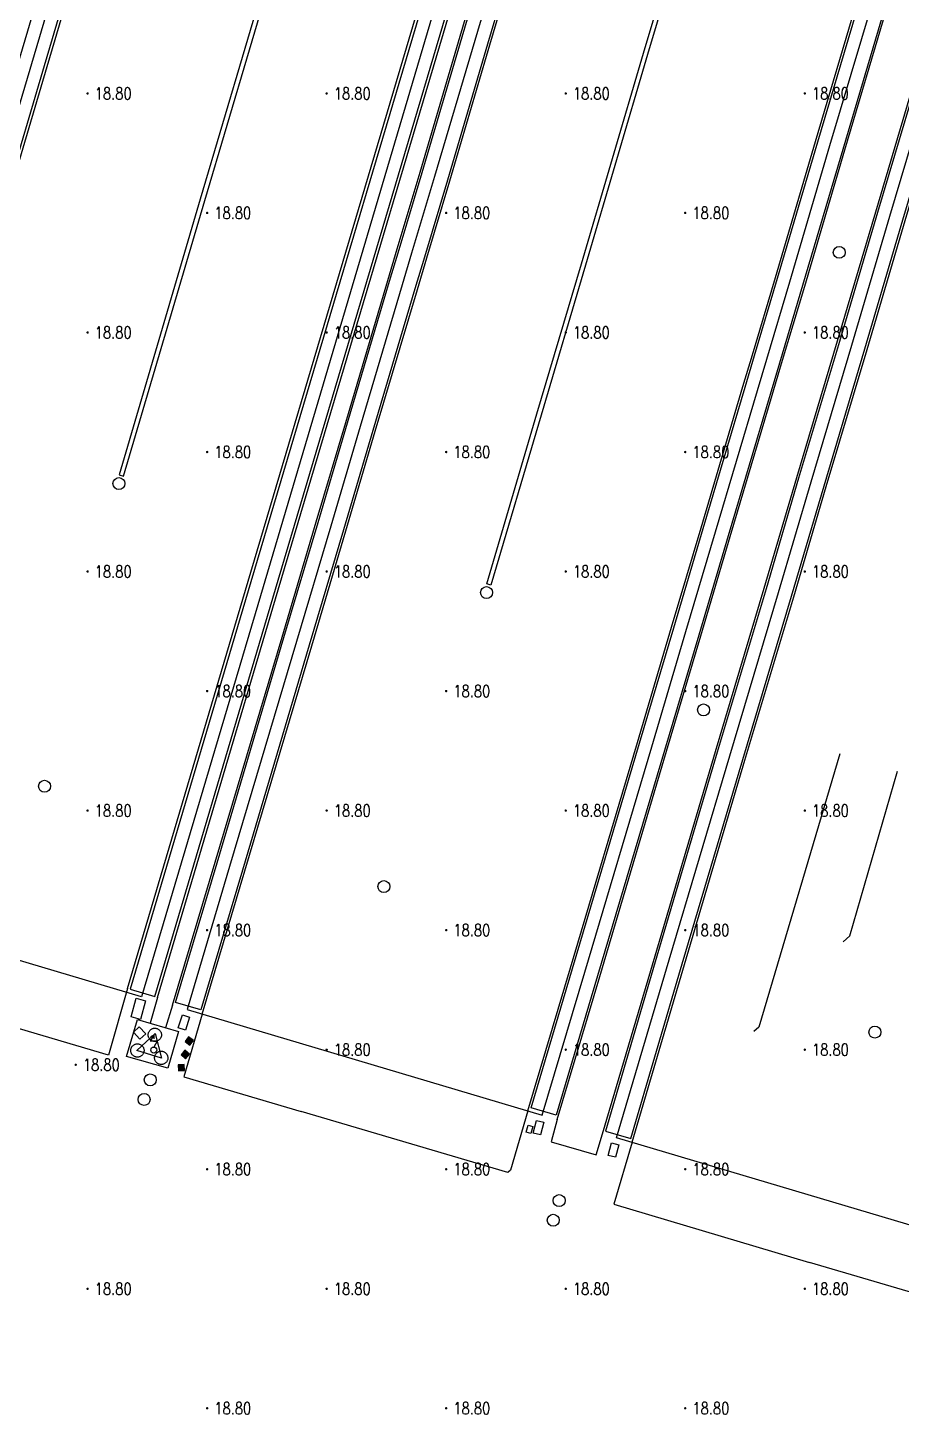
# Model space of a CAD drawing. Extents: x 404846 to 408477, y 3390929 to 3392894.
# Drawn here: x 406546.3 to 406619.4, y 3391563.9 to 3391679.9 of the extents above; entities that cross this region are included whole.
import ezdxf
from ezdxf.enums import TextEntityAlignment as Align

# ---------------------------------------------------------------- set-up
doc = ezdxf.new("R2010")
doc.units = 0
doc.header["$LTSCALE"] = 0.5
doc.layers.get('0').update_dxf_attribs({"linetype": 'CONTINUOUS'})
for name, color, linetype in [('3221', 6, 'CONTINUOUS'), ('DLDW', 11, 'CONTINUOUS'), ('DMTZ', 3, 'CONTINUOUS'), ('FZTZ', 7, 'CONTINUOUS'), ('GCD', 1, 'CONTINUOUS'), ('GXYZ', 2, 'CONTINUOUS'), ('JMD', 6, 'CONTINUOUS'), ('SXSS', 5, 'CONTINUOUS'), ('ZBTZ', 3, 'CONTINUOUS')]:
    doc.layers.add(name, color=color, linetype=linetype)
doc.styles.add('HZ', font='rs.shx', dxfattribs={"width": 0.8, "bigfont": 'hztxt.shx'})
doc.linetypes.add('10422', pattern='A,0.75,[150,AAA.SHX,S=0.5,R=0,X=0,Y=0.5],1.5,[177,AAA.SHX,S=1,R=0,X=0,Y=0.4],0.75', length=3)
doc.linetypes.add('1161', pattern='A,0,[149,AAA.SHX,S=0.15,R=0,X=0,Y=0],-1.6', length=1.6)

# ---------------------------------------------------------------- blocks, each defined once
blk = doc.blocks.new('GC200')
at = {"linetype": 'Continuous', "const_width": 0.2, "flags": 128}
blk.add_lwpolyline([(-0.1, 0, 1), (0.1, 0, 1)], format="xyb", close=True, dxfattribs=at)
blk = doc.blocks.new('gc188')
blk.add_circle((0, 0), 1)
blk = doc.blocks.new('*U31')
at = {"linetype": 'Continuous'}
for points in [[(0, 0), (0.5, 0.5), (-0.5, 0.5)], [(0, 0), (-0.5, 0.5), (-0.5, -0.5)], [(0, 0), (-0.5, -0.5), (0.5, -0.5)], [(0, 0), (0.5, -0.5), (0.5, 0.5)]]:
    blk.add_solid(points, dxfattribs=at)
blk = doc.blocks.new('gc002')
blk.add_lwpolyline([(-0.5, -0.5), (0.5, -0.5), (0.5, 0.5), (-0.5, 0.5), (-0.5, -0.5)])
at = {"linetype": 'Continuous'}
blk.add_blockref('*U31', (0, 0), dxfattribs=at)
blk = doc.blocks.new('gc132')
at = {"linetype": 'Continuous'}
for points in [[(0, 2.5), (-0.58, 1.5)], [(0, 2.5), (-0.52, 2.2)], [(0, 2.5), (0, 1.9)], [(0.58, 1.5), (-0.58, 1.5)], [(0.58, 1.5), (0, 0.5)]]:
    blk.add_lwpolyline(points, dxfattribs=at)
blk.add_circle((0, 0), 0.5, dxfattribs=at)

msp = doc.modelspace()

# ---------------------------------------------------------------- linework, layer by layer
at = {"layer": '3221', "color": 6}
for points in [[(406645.293, 3391900.624, 18.808), (406637.159, 3391873.145, 18.808), (406626.682, 3391837.784, 19.062), (406615.764, 3391800.951, 19.032), (406606.409, 3391769.444, 18.846), (406600.955, 3391751.015, 18.823), (406593.342, 3391725.339, 18.907), (406565.6, 3391631.59, 19.062), (406555.872, 3391598.808, 18.864), (406526.153, 3391607.627, 18.864), (406535.878, 3391640.397, 19.062), (406556.524, 3391710.171, 18.947)], [(406596.157, 3391720.734, 19.119), (406592.455, 3391708.214, 19.092), (406587.288, 3391690.765, 19.104), (406583.741, 3391678.81, 19.145), (406580.385, 3391667.438, 19.283), (406578.467, 3391661.004, 19.277), (406577.677, 3391658.357, 19.274), (406574.16, 3391646.503, 19.269), (406571.693, 3391638.175, 19.252), (406568.835, 3391628.54, 19.174), (406563.24, 3391609.709, 19.003), (406559.681, 3391597.733, 19.014), (406589.396, 3391588.9, 19.014), (406592.956, 3391600.878, 19.003), (406598.554, 3391619.718, 19.174), (406601.415, 3391629.366, 19.252), (406603.881, 3391637.691, 19.269), (406607.389, 3391649.515, 19.274), (406608.174, 3391652.144, 19.277), (406610.105, 3391658.623, 19.283), (406613.467, 3391670.014, 19.145), (406617.01, 3391681.956, 19.104), (406622.181, 3391699.418, 19.092), (406625.884, 3391711.944, 19.119)], [(406661.93, 3391701.627, 19.036), (406656.447, 3391683.122, 18.884), (406651.91, 3391667.744, 18.89), (406648.203, 3391655.293, 18.916), (406645.008, 3391644.501, 18.911), (406641.603, 3391633.073, 18.958), (406638.878, 3391623.823, 18.885), (406634.796, 3391610.139, 18.796), (406629.745, 3391593.077, 18.72), (406625.326, 3391578.179, 18.658), (406595.606, 3391586.995, 18.658), (406600.022, 3391601.885, 18.72), (406605.081, 3391618.97, 18.796), (406609.157, 3391632.634, 18.885), (406611.88, 3391641.879, 18.958), (406615.291, 3391653.327, 18.911), (406618.485, 3391664.116, 18.916), (406622.188, 3391676.553, 18.89), (406626.719, 3391691.912, 18.884), (406632.207, 3391710.433, 19.036)]]:
    msp.add_polyline3d(points, dxfattribs=at)
at = {"layer": 'DLDW', "linetype": 'Continuous', "elevation": 19.379, "flags": 128}
msp.add_lwpolyline([(406557.536, 3391593.675), (406555.487, 3391594.308), (406557.014, 3391595.734), (406557.536, 3391593.675)], close=True, dxfattribs=at)
at = {"layer": 'DMTZ', "linetype": '10422', "flags": 128}
for points, elevation in [([(406555.545, 3391596.902), (406558.964, 3391595.896), (406558.069, 3391592.836), (406554.61, 3391593.816), (406555.545, 3391596.902)], 19.043), ([(406557.215, 3391596.125), (406557.258, 3391596.103), (406557.299, 3391596.077), (406557.338, 3391596.047), (406557.374, 3391596.015), (406557.407, 3391595.979), (406557.436, 3391595.94), (406557.463, 3391595.899), (406557.485, 3391595.856), (406557.504, 3391595.812), (406557.519, 3391595.765), (406557.529, 3391595.718), (406557.536, 3391595.67), (406557.538, 3391595.621), (406557.536, 3391595.573), (406557.53, 3391595.524), (406557.52, 3391595.477), (406557.505, 3391595.431), (406557.487, 3391595.386), (406557.465, 3391595.342), (406557.439, 3391595.301), (406557.409, 3391595.263), (406557.377, 3391595.227), (406557.341, 3391595.194), (406557.303, 3391595.164), (406557.262, 3391595.138), (406557.219, 3391595.115), (406557.174, 3391595.096), (406557.128, 3391595.081), (406557.08, 3391595.071), (406557.032, 3391595.064), (406556.983, 3391595.062), (406556.935, 3391595.064), (406556.887, 3391595.07), (406556.839, 3391595.08), (406556.793, 3391595.095), (406556.748, 3391595.113), (406556.705, 3391595.135), (406556.663, 3391595.161), (406556.625, 3391595.191), (406556.589, 3391595.223), (406556.556, 3391595.259), (406556.526, 3391595.298), (406556.5, 3391595.338), (406556.477, 3391595.381), (406556.458, 3391595.426), (406556.444, 3391595.473), (406556.433, 3391595.52), (406556.426, 3391595.568), (406556.424, 3391595.617), (406556.426, 3391595.665), (406556.432, 3391595.714), (406556.442, 3391595.761), (406556.457, 3391595.807), (406556.475, 3391595.852), (406556.498, 3391595.896), (406556.524, 3391595.937), (406556.553, 3391595.975), (406556.586, 3391596.011), (406556.621, 3391596.044), (406556.66, 3391596.074), (406556.701, 3391596.1), (406556.744, 3391596.123), (406556.789, 3391596.142), (406556.835, 3391596.157), (406556.882, 3391596.167), (406556.93, 3391596.174), (406556.979, 3391596.176), (406557.028, 3391596.174), (406557.076, 3391596.168), (406557.123, 3391596.158), (406557.17, 3391596.143), (406557.215, 3391596.125)], 19.536), ([(406555.758, 3391594.819), (406555.801, 3391594.797), (406555.842, 3391594.771), (406555.881, 3391594.741), (406555.917, 3391594.709), (406555.95, 3391594.673), (406555.98, 3391594.634), (406556.006, 3391594.594), (406556.029, 3391594.55), (406556.047, 3391594.506), (406556.062, 3391594.459), (406556.073, 3391594.412), (406556.079, 3391594.364), (406556.082, 3391594.315), (406556.08, 3391594.267), (406556.074, 3391594.218), (406556.063, 3391594.171), (406556.049, 3391594.125), (406556.03, 3391594.08), (406556.008, 3391594.036), (406555.982, 3391593.995), (406555.953, 3391593.957), (406555.92, 3391593.921), (406555.884, 3391593.888), (406555.846, 3391593.858), (406555.805, 3391593.832), (406555.762, 3391593.809), (406555.717, 3391593.79), (406555.671, 3391593.775), (406555.624, 3391593.765), (406555.575, 3391593.758), (406555.527, 3391593.756), (406555.478, 3391593.758), (406555.43, 3391593.764), (406555.383, 3391593.774), (406555.336, 3391593.789), (406555.291, 3391593.807), (406555.248, 3391593.829), (406555.207, 3391593.855), (406555.168, 3391593.885), (406555.132, 3391593.917), (406555.099, 3391593.953), (406555.069, 3391593.992), (406555.043, 3391594.032), (406555.021, 3391594.076), (406555.002, 3391594.12), (406554.987, 3391594.167), (406554.976, 3391594.214), (406554.97, 3391594.262), (406554.967, 3391594.311), (406554.969, 3391594.359), (406554.976, 3391594.408), (406554.986, 3391594.455), (406555, 3391594.501), (406555.019, 3391594.546), (406555.041, 3391594.59), (406555.067, 3391594.631), (406555.096, 3391594.669), (406555.129, 3391594.705), (406555.165, 3391594.738), (406555.203, 3391594.768), (406555.244, 3391594.794), (406555.287, 3391594.817), (406555.332, 3391594.836), (406555.378, 3391594.851), (406555.426, 3391594.861), (406555.474, 3391594.868), (406555.522, 3391594.87), (406555.571, 3391594.868), (406555.619, 3391594.862), (406555.667, 3391594.852), (406555.713, 3391594.837), (406555.758, 3391594.819)], 19.564), ([(406557.752, 3391594.2), (406557.795, 3391594.178), (406557.836, 3391594.152), (406557.875, 3391594.122), (406557.911, 3391594.09), (406557.944, 3391594.054), (406557.974, 3391594.015), (406558, 3391593.975), (406558.023, 3391593.932), (406558.041, 3391593.887), (406558.056, 3391593.84), (406558.067, 3391593.793), (406558.073, 3391593.745), (406558.076, 3391593.696), (406558.074, 3391593.648), (406558.068, 3391593.6), (406558.057, 3391593.552), (406558.043, 3391593.506), (406558.025, 3391593.461), (406558.002, 3391593.417), (406557.976, 3391593.376), (406557.947, 3391593.338), (406557.914, 3391593.302), (406557.878, 3391593.269), (406557.84, 3391593.239), (406557.799, 3391593.213), (406557.756, 3391593.19), (406557.711, 3391593.171), (406557.665, 3391593.156), (406557.618, 3391593.146), (406557.569, 3391593.139), (406557.521, 3391593.137), (406557.472, 3391593.139), (406557.424, 3391593.145), (406557.377, 3391593.155), (406557.33, 3391593.17), (406557.285, 3391593.188), (406557.242, 3391593.21), (406557.201, 3391593.236), (406557.162, 3391593.266), (406557.126, 3391593.298), (406557.093, 3391593.334), (406557.064, 3391593.373), (406557.037, 3391593.414), (406557.015, 3391593.457), (406556.996, 3391593.501), (406556.981, 3391593.548), (406556.97, 3391593.595), (406556.964, 3391593.643), (406556.961, 3391593.692), (406556.963, 3391593.74), (406556.97, 3391593.789), (406556.98, 3391593.836), (406556.994, 3391593.882), (406557.013, 3391593.927), (406557.035, 3391593.971), (406557.061, 3391594.012), (406557.09, 3391594.05), (406557.123, 3391594.086), (406557.159, 3391594.119), (406557.197, 3391594.149), (406557.238, 3391594.175), (406557.281, 3391594.198), (406557.326, 3391594.217), (406557.372, 3391594.232), (406557.42, 3391594.242), (406557.468, 3391594.249), (406557.516, 3391594.251), (406557.565, 3391594.249), (406557.613, 3391594.243), (406557.661, 3391594.233), (406557.707, 3391594.218), (406557.752, 3391594.2)], 19.557)]:
    msp.add_lwpolyline(points, close=True, dxfattribs=dict(at, elevation=elevation))
at = {"layer": 'FZTZ', "linetype": 'Continuous', "flags": 128}
for points, elevation in [([(406614.285, 3391619.13), (406607.523, 3391596.253), (406607.104, 3391595.898)], 19.693), ([(406614.559, 3391603.389), (406615.114, 3391603.912), (406619.106, 3391617.684)], 19.775)]:
    msp.add_lwpolyline(points, dxfattribs=dict(at, elevation=elevation))
for points, elevation in [([(406558.939, 3391596.196), (406559.287, 3391597.29), (406559.896, 3391597.096), (406559.548, 3391596.002), (406558.939, 3391596.196)], 19.689), ([(406555.736, 3391595.254), (406555.198, 3391595.839), (406555.681, 3391596.282), (406556.218, 3391595.697), (406555.736, 3391595.254)], 21.11), ([(406588.632, 3391587.405), (406588.909, 3391588.464), (406589.513, 3391588.306), (406589.236, 3391587.247), (406588.632, 3391587.405)], 19.701), ([(406588.04, 3391587.474), (406588.204, 3391588.067), (406588.597, 3391587.958), (406588.433, 3391587.365), (406588.04, 3391587.474)], 20.296), ([(406594.918, 3391585.532), (406595.196, 3391586.591), (406595.8, 3391586.432), (406595.523, 3391585.374), (406594.918, 3391585.532)], 19.721)]:
    msp.add_lwpolyline(points, close=True, dxfattribs=dict(at, elevation=elevation))
at = {"layer": 'SXSS', "linetype": 'Continuous', "flags": 128}
for points, elevation in [([(406580.708, 3391732.713), (406575.724, 3391715.988), (406560.786, 3391665.545), (406553.987, 3391642.465), (406554.363, 3391642.355), (406561.162, 3391665.434), (406576.1, 3391715.877), (406581.083, 3391732.601)], 18.761), ([(406611.689, 3391722.948), (406608.555, 3391712.386), (406603.604, 3391695.764), (406598.211, 3391677.638), (406593.019, 3391660.022), (406589.296, 3391647.464), (406585.1, 3391633.245), (406584.758, 3391633.346), (406588.954, 3391647.565), (406592.677, 3391660.123), (406597.869, 3391677.739), (406603.262, 3391695.866), (406608.213, 3391712.488), (406611.347, 3391723.049)], 18.967)]:
    msp.add_lwpolyline(points, dxfattribs=dict(at, elevation=elevation))
at = {"layer": 'ZBTZ', "linetype": '1161', "flags": 128}
for points, elevation in [([(406563.349, 3391736.999), (406561.248, 3391730.011), (406545.654, 3391677.328), (406534.085, 3391638.2), (406525.205, 3391608.262), (406527.311, 3391607.637), (406536.192, 3391637.576), (406547.761, 3391676.705), (406563.353, 3391729.383), (406565.453, 3391736.366)], 18.927), ([(406527.526, 3391607.574), (406536.407, 3391637.512), (406547.976, 3391676.641), (406563.568, 3391729.319), (406565.668, 3391736.302)], 18.927), ([(406554.708, 3391599.495), (406564.8, 3391633.581), (406583.571, 3391696.811), (406594.505, 3391733.822)], 18.907), ([(406594.727, 3391733.757), (406583.793, 3391696.745), (406565.022, 3391633.515), (406554.93, 3391599.43), (406556.973, 3391598.825), (406567.065, 3391632.909), (406585.836, 3391696.14), (406596.771, 3391733.153)], 18.907), ([(406557.197, 3391598.758), (406567.289, 3391632.843), (406586.061, 3391696.073), (406596.995, 3391733.087)], 18.907), ([(406558.469, 3391598.093), (406562.029, 3391610.069), (406567.624, 3391628.899), (406570.481, 3391638.535), (406572.948, 3391646.862), (406576.465, 3391658.717), (406577.256, 3391661.365), (406579.173, 3391667.798), (406582.529, 3391679.169), (406586.076, 3391691.124), (406591.243, 3391708.573), (406594.945, 3391721.092)], 19.167), ([(406597.226, 3391720.418), (406593.524, 3391707.898), (406588.357, 3391690.448), (406584.811, 3391678.494), (406581.454, 3391667.121), (406579.535, 3391660.685), (406578.746, 3391658.039), (406575.229, 3391646.186), (406572.762, 3391637.858), (406569.904, 3391628.222), (406564.309, 3391609.392), (406560.834, 3391597.7), (406558.717, 3391598.329), (406562.192, 3391610.021), (406567.787, 3391628.851), (406570.644, 3391638.486), (406573.111, 3391646.814), (406576.628, 3391658.669), (406577.419, 3391661.316), (406579.336, 3391667.749), (406582.693, 3391679.121), (406586.239, 3391691.076), (406591.406, 3391708.525), (406595.108, 3391721.044)], 19.167), ([(406560.95, 3391597.356), (406564.51, 3391609.332), (406570.105, 3391628.163), (406572.962, 3391637.799), (406575.429, 3391646.127), (406578.946, 3391657.979), (406579.736, 3391660.625), (406581.654, 3391667.062), (406585.011, 3391678.435), (406588.557, 3391690.389), (406593.725, 3391707.839), (406597.427, 3391720.358)], 19.167), ([(406588.194, 3391589.257), (406591.755, 3391601.235), (406597.352, 3391620.075), (406600.213, 3391629.722), (406602.679, 3391638.048), (406606.188, 3391649.873), (406606.973, 3391652.502), (406608.903, 3391658.979), (406612.265, 3391670.37), (406615.808, 3391682.312), (406620.979, 3391699.774), (406624.683, 3391712.299)], 19.167), ([(406626.955, 3391711.627), (406623.252, 3391699.101), (406618.08, 3391681.639), (406614.538, 3391669.697), (406611.175, 3391658.305), (406609.244, 3391651.825), (406608.459, 3391649.197), (406604.952, 3391637.374), (406602.485, 3391629.048), (406599.624, 3391619.401), (406594.026, 3391600.56), (406590.562, 3391588.904), (406588.473, 3391589.525), (406591.937, 3391601.181), (406597.535, 3391620.021), (406600.396, 3391629.668), (406602.862, 3391637.993), (406606.371, 3391649.818), (406607.155, 3391652.448), (406609.086, 3391658.925), (406612.448, 3391670.316), (406615.991, 3391682.258), (406621.162, 3391699.72), (406624.865, 3391712.245)], 19.167), ([(406590.64, 3391588.53), (406594.2, 3391600.509), (406599.798, 3391619.349), (406602.659, 3391628.997), (406605.126, 3391637.322), (406608.633, 3391649.145), (406609.418, 3391651.773), (406611.349, 3391658.254), (406614.712, 3391669.646), (406618.254, 3391681.587), (406623.426, 3391699.05), (406627.129, 3391711.576)], 19.167), ([(406594.439, 3391587.333), (406598.827, 3391602.239), (406603.885, 3391619.326), (406607.961, 3391632.989), (406610.685, 3391642.234), (406614.096, 3391653.682), (406617.29, 3391664.471), (406620.992, 3391676.907), (406625.523, 3391692.265), (406631.011, 3391710.788)], 18.867), ([(406631.165, 3391710.742), (406625.677, 3391692.22), (406621.146, 3391676.861), (406617.443, 3391664.425), (406614.25, 3391653.637), (406610.838, 3391642.188), (406608.115, 3391632.943), (406604.039, 3391619.28), (406598.98, 3391602.194), (406594.696, 3391587.566), (406596.803, 3391586.949), (406601.109, 3391601.563), (406606.168, 3391618.647), (406610.244, 3391632.312), (406612.967, 3391641.557), (406616.378, 3391653.004), (406619.572, 3391663.793), (406623.275, 3391676.23), (406627.807, 3391691.59), (406633.294, 3391710.111)], 18.867), ([(406596.912, 3391586.638), (406601.295, 3391601.508), (406606.354, 3391618.592), (406610.43, 3391632.257), (406613.153, 3391641.502), (406616.564, 3391652.949), (406619.758, 3391663.738), (406623.461, 3391676.175), (406627.993, 3391691.535), (406633.48, 3391710.056)], 18.869), ([(406554.708, 3391599.495), (406553.102, 3391593.911), (406525.751, 3391602.011), (406527.526, 3391607.574)], 18.804), ([(406557.197, 3391598.758), (406556.58, 3391596.597)], 18.819), ([(406558.469, 3391598.093), (406557.882, 3391596.214)], 18.871), ([(406560.95, 3391597.356), (406559.416, 3391592.095), (406569.22, 3391589.214)], 18.868), ([(406588.194, 3391589.257), (406586.742, 3391584.29), (406586.511, 3391584.107), (406569.22, 3391589.214)], 18.962), ([(406590.64, 3391588.53), (406590.137, 3391586.678), (406593.893, 3391585.574), (406594.439, 3391587.333)], 18.904), ([(406596.912, 3391586.638), (406595.375, 3391581.442), (406611.741, 3391576.579)], 18.765), ([(406624.103, 3391578.542), (406622.565, 3391573.39), (406611.741, 3391576.579)], 18.676)]:
    msp.add_lwpolyline(points, dxfattribs=dict(at, elevation=elevation))
at = {"layer": 'ZBTZ', "linetype": '1161', "elevation": 18.841, "flags": 128}
msp.add_lwpolyline([(406555.785, 3391596.908), (406555.001, 3391597.12), (406555.425, 3391598.692), (406556.21, 3391598.479), (406555.785, 3391596.908)], close=True, dxfattribs=at)

# ---------------------------------------------------------------- block references
at = {"layer": 'DLDW', "linetype": 'Continuous', "xscale": 0.5, "yscale": 0.5}
msp.add_blockref('gc132', (406556.893, 3391594.348), dxfattribs=at)
at = {"layer": 'GCD', "linetype": 'Continuous'}
ref = msp.add_blockref('GC200', (406551.358, 3391674.379, 18.8), dxfattribs=dict(at, xscale=0.5, yscale=0.5, zscale=0.5))
ref.add_attrib('height', '18.80', dxfattribs={"linetype": 'Continuous', "height": 1, "style": 'HZ', "width": 0.8}).set_placement((406551.958, 3391674.379, 18.8), align=Align.MIDDLE_LEFT)
ref = msp.add_blockref('GC200', (406571.358, 3391674.379, 18.8), dxfattribs=dict(at, xscale=0.5, yscale=0.5, zscale=0.5))
ref.add_attrib('height', '18.80', dxfattribs={"linetype": 'Continuous', "height": 1, "style": 'HZ', "width": 0.8}).set_placement((406571.958, 3391674.379, 18.8), align=Align.MIDDLE_LEFT)
ref = msp.add_blockref('GC200', (406591.358, 3391674.379, 18.8), dxfattribs=dict(at, xscale=0.5, yscale=0.5, zscale=0.5))
ref.add_attrib('height', '18.80', dxfattribs={"linetype": 'Continuous', "height": 1, "style": 'HZ', "width": 0.8}).set_placement((406591.958, 3391674.379, 18.8), align=Align.MIDDLE_LEFT)
ref = msp.add_blockref('GC200', (406611.358, 3391674.379, 18.8), dxfattribs=dict(at, xscale=0.5, yscale=0.5, zscale=0.5))
ref.add_attrib('height', '18.80', dxfattribs={"linetype": 'Continuous', "height": 1, "style": 'HZ', "width": 0.8}).set_placement((406611.958, 3391674.379, 18.8), align=Align.MIDDLE_LEFT)
ref = msp.add_blockref('GC200', (406561.358, 3391664.379, 18.8), dxfattribs=dict(at, xscale=0.5, yscale=0.5, zscale=0.5))
ref.add_attrib('height', '18.80', dxfattribs={"linetype": 'Continuous', "height": 1, "style": 'HZ', "width": 0.8}).set_placement((406561.958, 3391664.379, 18.8), align=Align.MIDDLE_LEFT)
ref = msp.add_blockref('GC200', (406581.358, 3391664.379, 18.8), dxfattribs=dict(at, xscale=0.5, yscale=0.5, zscale=0.5))
ref.add_attrib('height', '18.80', dxfattribs={"linetype": 'Continuous', "height": 1, "style": 'HZ', "width": 0.8}).set_placement((406581.958, 3391664.379, 18.8), align=Align.MIDDLE_LEFT)
ref = msp.add_blockref('GC200', (406601.358, 3391664.379, 18.8), dxfattribs=dict(at, xscale=0.5, yscale=0.5, zscale=0.5))
ref.add_attrib('height', '18.80', dxfattribs={"linetype": 'Continuous', "height": 1, "style": 'HZ', "width": 0.8}).set_placement((406601.958, 3391664.379, 18.8), align=Align.MIDDLE_LEFT)
ref = msp.add_blockref('GC200', (406551.358, 3391654.379, 18.8), dxfattribs=dict(at, xscale=0.5, yscale=0.5, zscale=0.5))
ref.add_attrib('height', '18.80', dxfattribs={"linetype": 'Continuous', "height": 1, "style": 'HZ', "width": 0.8}).set_placement((406551.958, 3391654.379, 18.8), align=Align.MIDDLE_LEFT)
ref = msp.add_blockref('GC200', (406571.358, 3391654.379, 18.8), dxfattribs=dict(at, xscale=0.5, yscale=0.5, zscale=0.5))
ref.add_attrib('height', '18.80', dxfattribs={"linetype": 'Continuous', "height": 1, "style": 'HZ', "width": 0.8}).set_placement((406571.958, 3391654.379, 18.8), align=Align.MIDDLE_LEFT)
ref = msp.add_blockref('GC200', (406591.358, 3391654.379, 18.8), dxfattribs=dict(at, xscale=0.5, yscale=0.5, zscale=0.5))
ref.add_attrib('height', '18.80', dxfattribs={"linetype": 'Continuous', "height": 1, "style": 'HZ', "width": 0.8}).set_placement((406591.958, 3391654.379, 18.8), align=Align.MIDDLE_LEFT)
ref = msp.add_blockref('GC200', (406611.358, 3391654.379, 18.8), dxfattribs=dict(at, xscale=0.5, yscale=0.5, zscale=0.5))
ref.add_attrib('height', '18.80', dxfattribs={"linetype": 'Continuous', "height": 1, "style": 'HZ', "width": 0.8}).set_placement((406611.958, 3391654.379, 18.8), align=Align.MIDDLE_LEFT)
ref = msp.add_blockref('GC200', (406561.358, 3391644.379, 18.8), dxfattribs=dict(at, xscale=0.5, yscale=0.5, zscale=0.5))
ref.add_attrib('height', '18.80', dxfattribs={"linetype": 'Continuous', "height": 1, "style": 'HZ', "width": 0.8}).set_placement((406561.958, 3391644.379, 18.8), align=Align.MIDDLE_LEFT)
ref = msp.add_blockref('GC200', (406581.358, 3391644.379, 18.8), dxfattribs=dict(at, xscale=0.5, yscale=0.5, zscale=0.5))
ref.add_attrib('height', '18.80', dxfattribs={"linetype": 'Continuous', "height": 1, "style": 'HZ', "width": 0.8}).set_placement((406581.958, 3391644.379, 18.8), align=Align.MIDDLE_LEFT)
ref = msp.add_blockref('GC200', (406601.358, 3391644.379, 18.8), dxfattribs=dict(at, xscale=0.5, yscale=0.5, zscale=0.5))
ref.add_attrib('height', '18.80', dxfattribs={"linetype": 'Continuous', "height": 1, "style": 'HZ', "width": 0.8}).set_placement((406601.958, 3391644.379, 18.8), align=Align.MIDDLE_LEFT)
ref = msp.add_blockref('GC200', (406551.358, 3391634.379, 18.8), dxfattribs=dict(at, xscale=0.5, yscale=0.5, zscale=0.5))
ref.add_attrib('height', '18.80', dxfattribs={"linetype": 'Continuous', "height": 1, "style": 'HZ', "width": 0.8}).set_placement((406551.958, 3391634.379, 18.8), align=Align.MIDDLE_LEFT)
ref = msp.add_blockref('GC200', (406571.358, 3391634.379, 18.8), dxfattribs=dict(at, xscale=0.5, yscale=0.5, zscale=0.5))
ref.add_attrib('height', '18.80', dxfattribs={"linetype": 'Continuous', "height": 1, "style": 'HZ', "width": 0.8}).set_placement((406571.958, 3391634.379, 18.8), align=Align.MIDDLE_LEFT)
ref = msp.add_blockref('GC200', (406591.358, 3391634.379, 18.8), dxfattribs=dict(at, xscale=0.5, yscale=0.5, zscale=0.5))
ref.add_attrib('height', '18.80', dxfattribs={"linetype": 'Continuous', "height": 1, "style": 'HZ', "width": 0.8}).set_placement((406591.958, 3391634.379, 18.8), align=Align.MIDDLE_LEFT)
ref = msp.add_blockref('GC200', (406611.358, 3391634.379, 18.8), dxfattribs=dict(at, xscale=0.5, yscale=0.5, zscale=0.5))
ref.add_attrib('height', '18.80', dxfattribs={"linetype": 'Continuous', "height": 1, "style": 'HZ', "width": 0.8}).set_placement((406611.958, 3391634.379, 18.8), align=Align.MIDDLE_LEFT)
ref = msp.add_blockref('GC200', (406561.358, 3391624.379, 18.8), dxfattribs=dict(at, xscale=0.5, yscale=0.5, zscale=0.5))
ref.add_attrib('height', '18.80', dxfattribs={"linetype": 'Continuous', "height": 1, "style": 'HZ', "width": 0.8}).set_placement((406561.958, 3391624.379, 18.8), align=Align.MIDDLE_LEFT)
ref = msp.add_blockref('GC200', (406581.358, 3391624.379, 18.8), dxfattribs=dict(at, xscale=0.5, yscale=0.5, zscale=0.5))
ref.add_attrib('height', '18.80', dxfattribs={"linetype": 'Continuous', "height": 1, "style": 'HZ', "width": 0.8}).set_placement((406581.958, 3391624.379, 18.8), align=Align.MIDDLE_LEFT)
ref = msp.add_blockref('GC200', (406601.358, 3391624.379, 18.8), dxfattribs=dict(at, xscale=0.5, yscale=0.5, zscale=0.5))
ref.add_attrib('height', '18.80', dxfattribs={"linetype": 'Continuous', "height": 1, "style": 'HZ', "width": 0.8}).set_placement((406601.958, 3391624.379, 18.8), align=Align.MIDDLE_LEFT)
ref = msp.add_blockref('GC200', (406551.358, 3391614.379, 18.8), dxfattribs=dict(at, xscale=0.5, yscale=0.5, zscale=0.5))
ref.add_attrib('height', '18.80', dxfattribs={"linetype": 'Continuous', "height": 1, "style": 'HZ', "width": 0.8}).set_placement((406551.958, 3391614.379, 18.8), align=Align.MIDDLE_LEFT)
ref = msp.add_blockref('GC200', (406571.358, 3391614.379, 18.8), dxfattribs=dict(at, xscale=0.5, yscale=0.5, zscale=0.5))
ref.add_attrib('height', '18.80', dxfattribs={"linetype": 'Continuous', "height": 1, "style": 'HZ', "width": 0.8}).set_placement((406571.958, 3391614.379, 18.8), align=Align.MIDDLE_LEFT)
ref = msp.add_blockref('GC200', (406591.358, 3391614.379, 18.8), dxfattribs=dict(at, xscale=0.5, yscale=0.5, zscale=0.5))
ref.add_attrib('height', '18.80', dxfattribs={"linetype": 'Continuous', "height": 1, "style": 'HZ', "width": 0.8}).set_placement((406591.958, 3391614.379, 18.8), align=Align.MIDDLE_LEFT)
ref = msp.add_blockref('GC200', (406611.358, 3391614.379, 18.8), dxfattribs=dict(at, xscale=0.5, yscale=0.5, zscale=0.5))
ref.add_attrib('height', '18.80', dxfattribs={"linetype": 'Continuous', "height": 1, "style": 'HZ', "width": 0.8}).set_placement((406611.958, 3391614.379, 18.8), align=Align.MIDDLE_LEFT)
ref = msp.add_blockref('GC200', (406561.358, 3391604.379, 18.8), dxfattribs=dict(at, xscale=0.5, yscale=0.5, zscale=0.5))
ref.add_attrib('height', '18.80', dxfattribs={"linetype": 'Continuous', "height": 1, "style": 'HZ', "width": 0.8}).set_placement((406561.958, 3391604.379, 18.8), align=Align.MIDDLE_LEFT)
ref = msp.add_blockref('GC200', (406581.358, 3391604.379, 18.8), dxfattribs=dict(at, xscale=0.5, yscale=0.5, zscale=0.5))
ref.add_attrib('height', '18.80', dxfattribs={"linetype": 'Continuous', "height": 1, "style": 'HZ', "width": 0.8}).set_placement((406581.958, 3391604.379, 18.8), align=Align.MIDDLE_LEFT)
ref = msp.add_blockref('GC200', (406601.358, 3391604.379, 18.8), dxfattribs=dict(at, xscale=0.5, yscale=0.5, zscale=0.5))
ref.add_attrib('height', '18.80', dxfattribs={"linetype": 'Continuous', "height": 1, "style": 'HZ', "width": 0.8}).set_placement((406601.958, 3391604.379, 18.8), align=Align.MIDDLE_LEFT)
ref = msp.add_blockref('GC200', (406571.358, 3391594.379, 18.8), dxfattribs=dict(at, xscale=0.5, yscale=0.5, zscale=0.5))
ref.add_attrib('height', '18.80', dxfattribs={"linetype": 'Continuous', "height": 1, "style": 'HZ', "width": 0.8}).set_placement((406571.958, 3391594.379, 18.8), align=Align.MIDDLE_LEFT)
ref = msp.add_blockref('GC200', (406591.358, 3391594.379, 18.8), dxfattribs=dict(at, xscale=0.5, yscale=0.5, zscale=0.5))
ref.add_attrib('height', '18.80', dxfattribs={"linetype": 'Continuous', "height": 1, "style": 'HZ', "width": 0.8}).set_placement((406591.958, 3391594.379, 18.8), align=Align.MIDDLE_LEFT)
ref = msp.add_blockref('GC200', (406611.358, 3391594.379, 18.8), dxfattribs=dict(at, xscale=0.5, yscale=0.5, zscale=0.5))
ref.add_attrib('height', '18.80', dxfattribs={"linetype": 'Continuous', "height": 1, "style": 'HZ', "width": 0.8}).set_placement((406611.958, 3391594.379, 18.8), align=Align.MIDDLE_LEFT)
ref = msp.add_blockref('GC200', (406550.363, 3391593.119, 18.8), dxfattribs=dict(at, xscale=0.5, yscale=0.5, zscale=0.5))
ref.add_attrib('height', '18.80', dxfattribs={"linetype": 'Continuous', "height": 1, "style": 'HZ', "width": 0.8}).set_placement((406550.963, 3391593.119, 18.8), align=Align.MIDDLE_LEFT)
ref = msp.add_blockref('GC200', (406561.358, 3391584.379, 18.8), dxfattribs=dict(at, xscale=0.5, yscale=0.5, zscale=0.5))
ref.add_attrib('height', '18.80', dxfattribs={"linetype": 'Continuous', "height": 1, "style": 'HZ', "width": 0.8}).set_placement((406561.958, 3391584.379, 18.8), align=Align.MIDDLE_LEFT)
ref = msp.add_blockref('GC200', (406581.358, 3391584.379, 18.8), dxfattribs=dict(at, xscale=0.5, yscale=0.5, zscale=0.5))
ref.add_attrib('height', '18.80', dxfattribs={"linetype": 'Continuous', "height": 1, "style": 'HZ', "width": 0.8}).set_placement((406581.958, 3391584.379, 18.8), align=Align.MIDDLE_LEFT)
ref = msp.add_blockref('GC200', (406601.358, 3391584.379, 18.8), dxfattribs=dict(at, xscale=0.5, yscale=0.5, zscale=0.5))
ref.add_attrib('height', '18.80', dxfattribs={"linetype": 'Continuous', "height": 1, "style": 'HZ', "width": 0.8}).set_placement((406601.958, 3391584.379, 18.8), align=Align.MIDDLE_LEFT)
ref = msp.add_blockref('GC200', (406551.358, 3391574.379, 18.8), dxfattribs=dict(at, xscale=0.5, yscale=0.5, zscale=0.5))
ref.add_attrib('height', '18.80', dxfattribs={"linetype": 'Continuous', "height": 1, "style": 'HZ', "width": 0.8}).set_placement((406551.958, 3391574.379, 18.8), align=Align.MIDDLE_LEFT)
ref = msp.add_blockref('GC200', (406571.358, 3391574.379, 18.8), dxfattribs=dict(at, xscale=0.5, yscale=0.5, zscale=0.5))
ref.add_attrib('height', '18.80', dxfattribs={"linetype": 'Continuous', "height": 1, "style": 'HZ', "width": 0.8}).set_placement((406571.958, 3391574.379, 18.8), align=Align.MIDDLE_LEFT)
ref = msp.add_blockref('GC200', (406591.358, 3391574.379, 18.8), dxfattribs=dict(at, xscale=0.5, yscale=0.5, zscale=0.5))
ref.add_attrib('height', '18.80', dxfattribs={"linetype": 'Continuous', "height": 1, "style": 'HZ', "width": 0.8}).set_placement((406591.958, 3391574.379, 18.8), align=Align.MIDDLE_LEFT)
ref = msp.add_blockref('GC200', (406611.358, 3391574.379, 18.8), dxfattribs=dict(at, xscale=0.5, yscale=0.5, zscale=0.5))
ref.add_attrib('height', '18.80', dxfattribs={"linetype": 'Continuous', "height": 1, "style": 'HZ', "width": 0.8}).set_placement((406611.958, 3391574.379, 18.8), align=Align.MIDDLE_LEFT)
ref = msp.add_blockref('GC200', (406561.358, 3391564.379, 18.8), dxfattribs=dict(at, xscale=0.5, yscale=0.5, zscale=0.5))
ref.add_attrib('height', '18.80', dxfattribs={"linetype": 'Continuous', "height": 1, "style": 'HZ', "width": 0.8}).set_placement((406561.958, 3391564.379, 18.8), align=Align.MIDDLE_LEFT)
ref = msp.add_blockref('GC200', (406581.358, 3391564.379, 18.8), dxfattribs=dict(at, xscale=0.5, yscale=0.5, zscale=0.5))
ref.add_attrib('height', '18.80', dxfattribs={"linetype": 'Continuous', "height": 1, "style": 'HZ', "width": 0.8}).set_placement((406581.958, 3391564.379, 18.8), align=Align.MIDDLE_LEFT)
ref = msp.add_blockref('GC200', (406601.358, 3391564.379, 18.8), dxfattribs=dict(at, xscale=0.5, yscale=0.5, zscale=0.5))
ref.add_attrib('height', '18.80', dxfattribs={"linetype": 'Continuous', "height": 1, "style": 'HZ', "width": 0.8}).set_placement((406601.958, 3391564.379, 18.8), align=Align.MIDDLE_LEFT)
at = {"layer": 'GXYZ', "linetype": 'Continuous', "xscale": 0.5, "yscale": 0.5}
for p in [(406614.24, 3391661.083, 19.226), (406553.981, 3391641.738, 18.713), (406584.733, 3391632.62, 18.878), (406602.889, 3391622.8, 19.197), (406547.753, 3391616.417, 18.805), (406576.142, 3391608.023, 18.845), (406617.22, 3391595.848, 18.97), (406556.602, 3391591.856, 18.881), (406556.088, 3391590.215, 18.841), (406590.809, 3391581.754, 18.956), (406590.316, 3391580.107, 18.905)]:
    msp.add_blockref('gc188', p, dxfattribs=at)
at = {"layer": 'JMD', "linetype": 'Continuous', "xscale": 0.5, "yscale": 0.5}
for p, rotation in [((406559.866, 3391595.107, 18.842), 323.8908426341389), ((406559.529, 3391593.974, 18.829), 319.1352929345534), ((406559.202, 3391592.87, 18.811), 92.1760929639305)]:
    msp.add_blockref('gc002', p, dxfattribs=dict(at, rotation=rotation))

doc.saveas('drawing.dxf')
